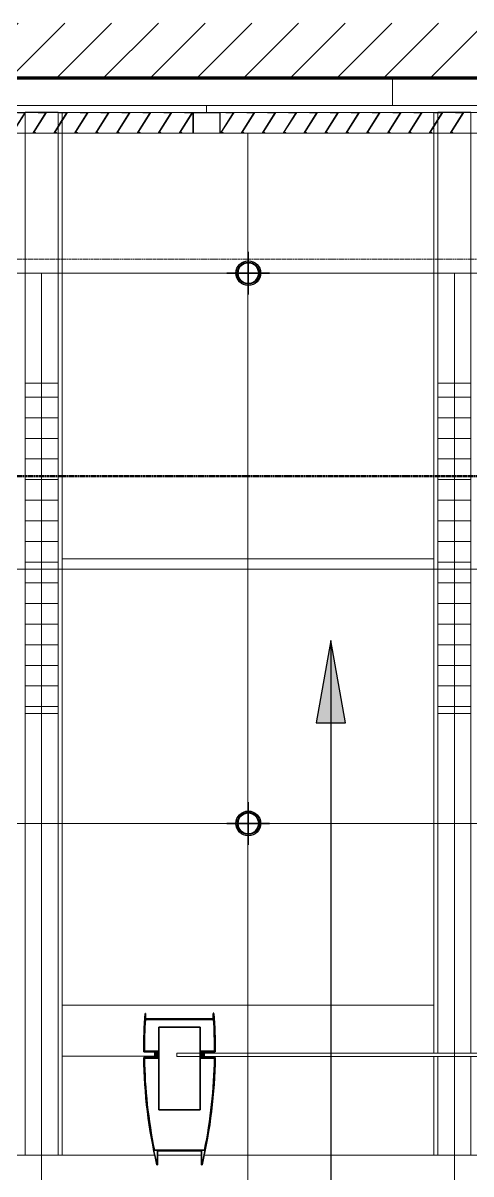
# Model space of a CAD drawing. Header units: millimetres. Extents: x -915437 to -840849, y -5243 to 29956.
# Drawn here: x -883825 to -882197, y 8869 to 13052 of the extents above; entities that cross this region are included whole.
import ezdxf

# ---------------------------------------------------------------- set-up
doc = ezdxf.new("R2010")
doc.units = ezdxf.units.MM
doc.linetypes.add('DPA_Grid _ Level 100', pattern=[10, 5.5, -1.6, 1.3, -1.6])
doc.linetypes.add('DPA_Hidden 50', pattern=[3, 2, -1])
for name, color, linetype, lineweight in [('A-ANNO-NOTE', 3, 'Continuous', 25), ('A-DETL', 1, 'Continuous', 70), ('A-DETL-GENF', 2, 'Continuous', 35), ('A-FLOR-E', 2, 'Continuous', 35), ('A-GENM', 1, 'Continuous', 9), ('A-GLAZ-CURT', 2, 'Continuous', 9), ('A-GLAZ-CWMG', 2, 'Continuous', 35), ('A-WALL', 5, 'Continuous', 35), ('A-WALL-PATT', 1, 'Continuous', 35), ('E-LITE-EQPM', 2, 'Continuous', 35), ('G-ANNO-SECL', 3, 'Continuous', 9), ('S-GRID', 251, 'Continuous', 9), ('WALL-E', 2, 'Continuous', 35)]:
    doc.layers.add(name, color=color, linetype=linetype, lineweight=lineweight)

# ---------------------------------------------------------------- blocks, each defined once
blk = doc.blocks.new('DPA_CP_Entrance Canopy Lower - Depth 4200-V1-4211-01 ENLARGED ENTRANCE 1 GROUND LEVEL - REFLECTED CEILING PLAN')
at = {"layer": 'A-GLAZ-CURT'}
for p, q in [((-884507.4, 12652), (-884507.4, 8937)), ((-883007.4, 12652), (-884507.4, 12652)), ((-883817.4, 12652), (-883832.4, 12652)), ((-883817.4, 12652), (-883832.4, 12652)), ((-883817.4, 12652), (-883832.4, 12652)), ((-883682.4, 12652), (-883697.4, 12652)), ((-883682.4, 12652), (-883697.4, 12652)), ((-883682.4, 12652), (-883697.4, 12652)), ((-883007.4, 9308), (-883007.4, 12652)), ((-883007.4, 8937), (-883007.4, 9296)), ((-884507.4, 8937), (-884507.4, 8737)), ((-884507.4, 8737), (-884507.4, 8937)), ((-883345.2, 8937), (-884507.4, 8937)), ((-883345.2, 8937), (-884507.4, 8937)), ((-883176.4, 8937), (-883336.4, 8937)), ((-883176.4, 8937), (-883336.4, 8937)), ((-883007.4, 8937), (-883167.6, 8937)), ((-883007.4, 8937), (-883167.6, 8937)), ((-883007.4, 8937), (-883007.4, 8737)), ((-883007.4, 8737), (-883007.4, 8937)), ((-883007.4, 8737), (-884507.4, 8737)), ((-883007.4, 8737), (-884507.4, 8737))]:
    blk.add_line(p, q, dxfattribs=at)
blk = doc.blocks.new('DPA_CP_Entrance Canopy Lower - Depth 4200-V2-4211-01 ENLARGED ENTRANCE 1 GROUND LEVEL - REFLECTED CEILING PLAN')
at = {"layer": 'A-GLAZ-CURT'}
for p, q in [((-883007.4, 12652), (-883007.4, 9308)), ((-881507.4, 12652), (-883007.4, 12652)), ((-882317.4, 12652), (-882332.4, 12652)), ((-882317.4, 12652), (-882332.4, 12652)), ((-882317.4, 12652), (-882332.4, 12652)), ((-882182.4, 12652), (-882197.4, 12652)), ((-882182.4, 12652), (-882197.4, 12652)), ((-882182.4, 12652), (-882197.4, 12652)), ((-881507.4, 9308), (-881507.4, 12652)), ((-883007.4, 9296), (-883007.4, 8937)), ((-881507.4, 8937), (-881507.4, 9296)), ((-883007.4, 8937), (-883007.4, 8737)), ((-883007.4, 8737), (-883007.4, 8937)), ((-881507.4, 8937), (-883007.4, 8937)), ((-881507.4, 8937), (-883007.4, 8937)), ((-881507.4, 8937), (-881507.4, 8737)), ((-881507.4, 8737), (-881507.4, 8937)), ((-881507.4, 8737), (-883007.4, 8737)), ((-881507.4, 8737), (-883007.4, 8737))]:
    blk.add_line(p, q, dxfattribs=at)
blk = doc.blocks.new('DPA_CP_Entrance Louver Grill Vertical Z - Louver Grill Vertical Z-18397728-4211-01 ENLARGED ENTRANCE 1 GROUND LEVEL - REFLECTED CEILING PLAN')
at = {"layer": 'A-GLAZ-CURT'}
for p, q in [((-672.3, 127), (-672.3, 200)), ((-672.3, 200), (-670.3, 200)), ((-670.3, 200), (-670.3, 125)), ((670.3, 125), (670.3, 200)), ((670.3, 200), (672.3, 200)), ((672.3, 200), (672.3, 127)), ((-720.3, 125), (-720.3, 127)), ((-720.3, 127), (-672.3, 127)), ((672.3, 127), (720.3, 127)), ((720.3, 127), (720.3, 125)), ((-720.3, 125), (-670.3, 125)), ((-670.3, 125), (-720.3, 125)), ((-720.3, 100), (-720.3, 125)), ((-720.3, 125), (-720.3, 100)), ((-240.3, 125), (-720.3, 125)), ((720.3, 125), (-720.3, 125)), ((-720.3, 100), (-720.3, 125)), ((-720.3, 125), (-720.3, 100)), ((-240.3, 125), (-720.3, 125)), ((-240.3, 125), (-720.3, 125)), ((720.3, 125), (-120.3, 125)), ((720.3, 125), (-120.3, 125)), ((720.3, 125), (-120.3, 125)), ((670.3, 125), (720.3, 125)), ((720.3, 125), (670.3, 125)), ((720.3, 100), (720.3, 125)), ((720.3, 125), (720.3, 100)), ((720.3, 100), (720.3, 125)), ((720.3, 125), (720.3, 100)), ((-720.3, 0), (-670.3, 0)), ((-670.3, 0), (-720.3, 0)), ((670.3, 0), (720.3, 0)), ((720.3, 0), (670.3, 0))]:
    blk.add_line(p, q, dxfattribs=at)
blk = doc.blocks.new('DPA_CP_Entrance Louver Grill Vertical Z - Louver Grill Vertical Z-V9-4211-01 ENLARGED ENTRANCE 1 GROUND LEVEL - REFLECTED CEILING PLAN')
at = {"layer": 'A-GLAZ-CURT'}
for p, q in [((-672.3, 127), (-672.3, 200)), ((-672.3, 200), (-670.3, 200)), ((-670.3, 200), (-670.3, 125)), ((670.3, 125), (670.3, 200)), ((670.3, 200), (672.3, 200)), ((672.3, 200), (672.3, 127)), ((-720.3, 125), (-720.3, 127)), ((-720.3, 127), (-672.3, 127)), ((672.3, 127), (720.3, 127)), ((720.3, 127), (720.3, 125)), ((-720.3, 125), (-670.3, 125)), ((-670.3, 125), (-720.3, 125)), ((-720.3, 100), (-720.3, 125)), ((-720.3, 125), (-720.3, 100)), ((-180.8, 125), (-720.3, 125)), ((720.3, 125), (-720.3, 125)), ((-720.3, 100), (-720.3, 125)), ((-720.3, 125), (-720.3, 100)), ((-180.8, 125), (-720.3, 125)), ((-180.8, 125), (-720.3, 125)), ((720.3, 125), (-60.8, 125)), ((720.3, 125), (-60.8, 125)), ((720.3, 125), (-60.8, 125)), ((670.3, 125), (720.3, 125)), ((720.3, 125), (670.3, 125)), ((720.3, 100), (720.3, 125)), ((720.3, 125), (720.3, 100)), ((720.3, 100), (720.3, 125)), ((720.3, 125), (720.3, 100)), ((-720.3, 0), (-670.3, 0)), ((-670.3, 0), (-720.3, 0)), ((670.3, 0), (720.3, 0)), ((720.3, 0), (670.3, 0))]:
    blk.add_line(p, q, dxfattribs=at)
blk = doc.blocks.new('System Panel - Entrance Glazed 12mm-14851401-4211-01 ENLARGED ENTRANCE 1 GROUND LEVEL - REFLECTED CEILING PLAN')
at = {"layer": 'A-GLAZ-CURT'}
for p, q in [((-750, -6), (-750, 6)), ((-750, 6), (750, 6)), ((750, 6), (750, -6)), ((750, -6), (-750, -6))]:
    blk.add_line(p, q, dxfattribs=at)
blk = doc.blocks.new('Rectangular Mullion - 250x550mm-5766523-4211-01 ENLARGED ENTRANCE 1 GROUND LEVEL - REFLECTED CEILING PLAN')
at = {"layer": 'A-DETL-GENF'}
for p, q in [((-125, 151), (-122.9, 151)), ((-125, 151), (-122.9, 151)), ((-125, 150.5), (-122.9, 150.5)), ((-124, 128), (124, 128)), ((-122.9, 150.5), (-122.9, 130.5)), ((-122.9, 130.5), (122.9, 130.5)), ((125, 150.5), (122.9, 150.5)), ((122.9, 150.5), (122.9, 130.5)), ((-75, -199.5), (-75, 100.5)), ((-75, 100.5), (75, 100.5)), ((75, -199.5), (75, 100.5)), ((-130, 10.5), (-77.5, 10.5)), ((-127.5, 13), (-75, 13)), ((-90, -9.5), (-90, 10.5)), ((-90, 10.5), (-80, -9.5)), ((-90, -9.5), (-80, 10.5)), ((-90, -9.5), (-90, 10.5)), ((-80, -9.5), (-80, 10.5)), ((-77.5, -12), (-77.5, 10.5)), ((127.5, 13), (75, 13)), ((77.5, -12), (77.5, 10.5)), ((130, 10.5), (77.5, 10.5)), ((80, -9.5), (80, 10.5)), ((90, 10.5), (80, -9.5)), ((90, -9.5), (80, 10.5)), ((90, -9.5), (90, 10.5)), ((90, -9.5), (90, 10.5)), ((-80, -9.5), (-129.8, -9.5)), ((-77.5, -12), (-127.3, -12)), ((-77.5, -12), (-75, -12)), ((77.5, -12), (75, -12)), ((77.5, -12), (127.3, -12)), ((80, -9.5), (129.8, -9.5)), ((-75, -199.5), (75, -199.5)), ((-90.9, -347), (90.9, -347)), ((-80, -399.5), (-80, -349.5)), ((-80, -349.5), (80, -349.5)), ((80, -399.5), (80, -349.5)), ((-80, -399.5), (-82, -399.5)), ((80, -399.5), (82, -399.5))]:
    blk.add_line(p, q, dxfattribs=at)
for centre, radius, start, end in [((1689.6, 15.7), 1819.6, 175.7511, 180.1633), ((1689.6, 15.7), 1817.1, 176.4564, 180.0847), ((-1689.6, 15.7), 1817.1, 359.9153, 3.5436), ((-1689.6, 15.7), 1819.6, 359.8367, 4.2489), ((1689.6, 15.7), 1819.6, 180.7931, 193.1897), ((1689.6, 15.7), 1817.1, 180.8731, 191.5134), ((-1689.6, 15.7), 1819.6, 346.8103, 359.2069), ((-1689.6, 15.7), 1817.1, 348.4866, 359.1269)]:
    blk.add_arc(centre, radius, start, end, dxfattribs=at)
blk = doc.blocks.new('Rectangular Mullion - Mullion_Entrance Column Glass-14851405-4211-01 ENLARGED ENTRANCE 1 GROUND LEVEL - REFLECTED CEILING PLAN')
at = {"layer": 'A-GLAZ-CWMG', "lineweight": 9}
for p, q in [((-252.9, 150.5), (-255, 150.5)), ((-252.9, 130.5), (-252.9, 150.5)), ((-7.1, 130.5), (-252.9, 130.5)), ((-5, 150.5), (-7.1, 150.5)), ((-7.1, 150.5), (-7.1, 130.5)), ((-260, 10.5), (-220, 10.5)), ((-220, 10.5), (-220, -9.5)), ((-40, -9.5), (-40, 10.5)), ((-40, 10.5), (0, 10.5)), ((-220, -9.5), (-259.8, -9.5)), ((-0.2, -9.5), (-40, -9.5)), ((-210, -399.5), (-210, -349.5)), ((-210, -349.5), (-50, -349.5)), ((-50, -349.5), (-50, -399.5)), ((-212, -399.5), (-210, -399.5)), ((-50, -399.5), (-48, -399.5))]:
    blk.add_line(p, q, dxfattribs=at)
for centre, start, end in [((1559.6, 15.7), 175.7511, 180.1633), ((-1819.6, 15.7), 359.8367, 4.2489), ((1559.6, 15.7), 180.7931, 193.1897), ((-1819.6, 15.7), 346.8103, 359.2069)]:
    blk.add_arc(centre, 1819.6, start, end, dxfattribs=at)
blk = doc.blocks.new('GM_Louver Grill Vertical Z - Z Profile-18364008-4211-01 ENLARGED ENTRANCE 1 GROUND LEVEL - REFLECTED CEILING PLAN')
at = {"layer": 'A-GENM'}
for p, q in [((0.1, 0), (46.4, 73)), ((50, 75), (3.7, 2)), ((40, 73), (40, 75)), ((40, 75), (50, 75)), ((46.4, 73), (40, 73)), ((0.1, 0), (30, 0)), ((30, 0), (0.1, 0)), ((3.7, 2), (30, 2)), ((30, 2), (30, 0))]:
    blk.add_line(p, q, dxfattribs=at)
blk = doc.blocks.new('GM_Louver Grill Vertical Z - Z Profile-V13-4211-01 ENLARGED ENTRANCE 1 GROUND LEVEL - REFLECTED CEILING PLAN')
at = {"layer": 'A-GENM'}
for p, q in [((0.1, 0), (46.4, 73)), ((50, 75), (3.7, 2)), ((33.6, 52.8), (18.6, 29.2)), ((18.6, 25.4), (33.6, 49.1)), ((40, 73), (40, 75)), ((40, 75), (50, 75)), ((46.4, 73), (40, 73)), ((30, 0), (0.1, 0)), ((3.7, 2), (30, 2)), ((30, 2), (18.6, 2)), ((18.6, 0), (30, 0)), ((30, 0), (30, 2)), ((30, 2), (30, 0))]:
    blk.add_line(p, q, dxfattribs=at)
blk = doc.blocks.new('GM_Louver Grill Vertical Z - Z Profile-V14-4211-01 ENLARGED ENTRANCE 1 GROUND LEVEL - REFLECTED CEILING PLAN')
at = {"layer": 'A-GENM'}
for p, q in [((0.1, 0), (46.4, 73)), ((50, 75), (3.7, 2)), ((40, 73), (40, 75)), ((40, 75), (50, 75)), ((46.4, 73), (40, 73)), ((30, 0), (0.1, 0)), ((3.7, 2), (30, 2)), ((30, 2), (30, 0))]:
    blk.add_line(p, q, dxfattribs=at)
blk = doc.blocks.new('GM_Louver Grill Vertical Z - Z Profile-V22-4211-01 ENLARGED ENTRANCE 1 GROUND LEVEL - REFLECTED CEILING PLAN')
at = {"layer": 'A-GENM'}
for p, q in [((0.1, 0), (46.4, 73)), ((50, 75), (3.7, 2)), ((40, 73), (40, 75)), ((40, 75), (50, 75)), ((46.4, 73), (40, 73)), ((30, 0), (0.1, 0)), ((17.1, 26.9), (2.1, 3.2)), ((2.1, 0), (30, 0)), ((3.7, 2), (17.1, 23.1)), ((17.1, 2), (3.7, 2)), ((3.7, 2), (30, 2)), ((30, 2), (30, 0))]:
    blk.add_line(p, q, dxfattribs=at)
blk = doc.blocks.new('GM_Louver Grill Vertical Z - Z Profile-V23-4211-01 ENLARGED ENTRANCE 1 GROUND LEVEL - REFLECTED CEILING PLAN')
at = {"layer": 'A-GENM'}
for p, q in [((0.1, 0), (46.4, 73)), ((50, 75), (3.7, 2)), ((34, 53.4), (19, 29.7)), ((19, 26), (34, 49.7)), ((40, 73), (40, 75)), ((40, 75), (50, 75)), ((46.4, 73), (40, 73)), ((30, 0), (0.1, 0)), ((0.8, 0), (30, 0)), ((3.7, 2), (30, 2)), ((30, 2), (19, 2)), ((30, 0), (30, 2)), ((30, 2), (30, 0))]:
    blk.add_line(p, q, dxfattribs=at)
blk = doc.blocks.new('D1 - D1-12676964-4211-01 ENLARGED ENTRANCE 1 GROUND LEVEL - REFLECTED CEILING PLAN')
at = {"layer": 'A-DETL-GENF', "lineweight": 25}
for radius in [45, 40]:
    blk.add_circle((0, 0), radius, dxfattribs=at)
at = {"layer": 'E-LITE-EQPM'}
for p, q in [((0, 77.5), (0, -77.5)), ((-77.5, 0), (77.5, 0))]:
    blk.add_line(p, q, dxfattribs=at)
blk.add_circle((0, 0), 38, dxfattribs=at)
blk = doc.blocks.new('DPA_CP_Metal Ceiling Luminaire - Linear Luminaire Entrance-12679429-4211-01 ENLARGED ENTRANCE 1 GROUND LEVEL - REFLECTED CEILING PLAN')
at = {"layer": 'A-GLAZ-CURT'}
h = blk.add_hatch(dxfattribs=at)
h.set_pattern_fill('FP_11', color=256, style=0, pattern_type=2)
h.set_pattern_definition([(0, (-868791.046, 10942.52), (0, -75), [])])
h.paths.add_polyline_path([(-870317.4, 10542.5), (-870197.4, 10542.5), (-870197.4, 11742.5), (-870317.4, 11742.5), (-870317.4, 10630)])
for p, q in [((-870317.4, 11742.5), (-870197.4, 11742.5)), ((-870317.4, 10542.5), (-870317.4, 11742.5)), ((-870197.4, 11742.5), (-870197.4, 10542.5)), ((-870197.4, 10542.5), (-870317.4, 10542.5))]:
    blk.add_line(p, q, dxfattribs=at)
blk = doc.blocks.new('DPA_CP_Metal Ceiling Panel - Vertical Panel Entrance-16093323-4211-01 ENLARGED ENTRANCE 1 GROUND LEVEL - REFLECTED CEILING PLAN')
at = {"layer": 'A-GLAZ-CURT'}
for p, q in [((-882317.4, 10542.5), (-882197.4, 10542.5)), ((-882317.4, 10542.5), (-882317.4, 9308)), ((-882317.4, 10542.5), (-882197.4, 10542.5)), ((-882317.4, 9308), (-882317.4, 10542.5)), ((-882197.4, 10542.5), (-882197.4, 9308)), ((-882197.4, 10542.5), (-882197.4, 9308)), ((-882317.4, 9296), (-882317.4, 8937)), ((-882317.4, 8937), (-882317.4, 9296)), ((-882197.4, 9296), (-882197.4, 8937)), ((-882197.4, 9296), (-882197.4, 8937)), ((-882317.4, 8937), (-882197.4, 8937)), ((-882317.4, 8937), (-882197.4, 8937)), ((-882197.4, 8937), (-882317.4, 8937))]:
    blk.add_line(p, q, dxfattribs=at)
blk = doc.blocks.new('DPA_CP_Metal Ceiling Panel - Vertical Panel Entrance-V51-4211-01 ENLARGED ENTRANCE 1 GROUND LEVEL - REFLECTED CEILING PLAN')
at = {"layer": 'A-GLAZ-CURT'}
for p, q in [((-882317.4, 12727.5), (-882197.4, 12727.5)), ((-882317.4, 12727.5), (-882317.4, 11742.5)), ((-882317.4, 12727.5), (-882197.4, 12727.5)), ((-882317.4, 11742.5), (-882317.4, 12727.5)), ((-882317.4, 12725), (-882317.4, 12701.6)), ((-882197.4, 12727.5), (-882197.4, 11742.5)), ((-882197.4, 12727.5), (-882197.4, 11742.5)), ((-882197.4, 12652), (-882197.4, 12727)), ((-882317.4, 12697.8), (-882317.4, 12652)), ((-882317.4, 11742.5), (-882197.4, 11742.5)), ((-882197.4, 11742.5), (-882317.4, 11742.5))]:
    blk.add_line(p, q, dxfattribs=at)
blk = doc.blocks.new('DPA_CP_Metal Ceiling Panel - Vertical Panel Entrance-V53-4211-01 ENLARGED ENTRANCE 1 GROUND LEVEL - REFLECTED CEILING PLAN')
at = {"layer": 'A-GLAZ-CURT'}
for p, q in [((-883817.4, 10542.5), (-883697.4, 10542.5)), ((-883817.4, 10542.5), (-883817.4, 8937)), ((-883817.4, 10542.5), (-883697.4, 10542.5)), ((-883817.4, 8937), (-883817.4, 10542.5)), ((-883697.4, 10542.5), (-883697.4, 8937)), ((-883697.4, 10542.5), (-883697.4, 8937)), ((-883817.4, 8937), (-883697.4, 8937)), ((-883817.4, 8937), (-883697.4, 8937)), ((-883697.4, 8937), (-883817.4, 8937))]:
    blk.add_line(p, q, dxfattribs=at)
blk = doc.blocks.new('DPA_CP_Metal Ceiling Panel - Vertical Panel Entrance-V54-4211-01 ENLARGED ENTRANCE 1 GROUND LEVEL - REFLECTED CEILING PLAN')
at = {"layer": 'A-GLAZ-CURT'}
for p, q in [((-883817.4, 12727.5), (-883697.4, 12727.5)), ((-883817.4, 12727.5), (-883817.4, 11742.5)), ((-883817.4, 12727.5), (-883697.4, 12727.5)), ((-883817.4, 11742.5), (-883817.4, 12727.5)), ((-883817.4, 12723.8), (-883817.4, 12652)), ((-883697.4, 12727.5), (-883697.4, 11742.5)), ((-883697.4, 12727.5), (-883697.4, 11742.5)), ((-883697.4, 12677.3), (-883697.4, 12727)), ((-883697.4, 12652), (-883697.4, 12673.6)), ((-883817.4, 11742.5), (-883697.4, 11742.5)), ((-883697.4, 11742.5), (-883817.4, 11742.5))]:
    blk.add_line(p, q, dxfattribs=at)
blk = doc.blocks.new('System Panel - DPA-AR_Metal Ceiling Rectangular Panel-16094147-4211-01 ENLARGED ENTRANCE 1 GROUND LEVEL - REFLECTED CEILING PLAN')
at = {"layer": 'A-GLAZ-CURT'}
for p, q in [((-883682.4, 8937), (-883682.4, 9297)), ((-883682.4, 9297), (-883346.4, 9297)), ((-882332.4, 9296), (-882332.4, 8937)), ((-883682.4, 8937), (-883345.2, 8937)), ((-883345.2, 8937), (-883682.4, 8937)), ((-883336.4, 8937), (-883176.4, 8937)), ((-883176.4, 8937), (-883336.4, 8937)), ((-883167.6, 8937), (-882332.4, 8937)), ((-882332.4, 8937), (-883167.6, 8937))]:
    blk.add_line(p, q, dxfattribs=at)
blk = doc.blocks.new('System Panel - DPA-AR_Metal Ceiling Rectangular Panel-16094148-4211-01 ENLARGED ENTRANCE 1 GROUND LEVEL - REFLECTED CEILING PLAN')
at = {"layer": 'A-GLAZ-CURT'}
for p, q in [((-883682.4, 9297), (-883682.4, 9482.5)), ((-883682.4, 9482.5), (-882332.4, 9482.5)), ((-882332.4, 9482.5), (-882332.4, 9308)), ((-883346.4, 9297), (-883682.4, 9297))]:
    blk.add_line(p, q, dxfattribs=at)
blk = doc.blocks.new('System Panel - DPA-AR_Metal Ceiling Rectangular Panel-16091489-4211-01 ENLARGED ENTRANCE 1 GROUND LEVEL - REFLECTED CEILING PLAN')
at = {"layer": 'A-GLAZ-CURT'}
for p, q in [((-882332.4, 12727), (-883682.4, 12727)), ((-883682.4, 11104.8), (-883682.4, 12727)), ((-883682.4, 12727), (-882332.4, 12727)), ((-883682.4, 12725), (-883682.4, 12701)), ((-882332.4, 12677.9), (-882332.4, 12727)), ((-882332.4, 12727), (-882332.4, 11104.8)), ((-883682.4, 12697.3), (-883682.4, 12652)), ((-882332.4, 12652), (-882332.4, 12674.2)), ((-882332.4, 11104.8), (-883682.4, 11104.8))]:
    blk.add_line(p, q, dxfattribs=at)
blk = doc.blocks.new('System Panel - DPA-AR_Metal Ceiling Rectangular Panel-V55-4211-01 ENLARGED ENTRANCE 1 GROUND LEVEL - REFLECTED CEILING PLAN')
at = {"layer": 'A-GLAZ-CURT'}
for p, q in [((-883682.4, 9482.5), (-883682.4, 11104.8)), ((-883682.4, 11104.8), (-882332.4, 11104.8)), ((-882332.4, 11104.8), (-882332.4, 9482.5)), ((-882332.4, 9482.5), (-883682.4, 9482.5))]:
    blk.add_line(p, q, dxfattribs=at)
blk = doc.blocks.new('System Panel - Facade_Solid Panel 100mm-18344665-4211-01 ENLARGED ENTRANCE 1 GROUND LEVEL - REFLECTED CEILING PLAN')
at = {"layer": 'A-GLAZ-CURT'}
for p, q in [((-750, -150), (-750, -50)), ((-750, -50), (750, -50)), ((750, -50), (750, -150)), ((750, -150), (-750, -150))]:
    blk.add_line(p, q, dxfattribs=at)
blk = doc.blocks.new('System Panel - Facade_Solid Panel 100mm-18344666-4211-01 ENLARGED ENTRANCE 1 GROUND LEVEL - REFLECTED CEILING PLAN')
at = {"layer": 'A-GLAZ-CURT'}
for p, q in [((-750, -150), (-750, -50)), ((-750, -50), (750, -50)), ((750, -50), (750, -150)), ((750, -150), (-750, -150))]:
    blk.add_line(p, q, dxfattribs=at)
blk = doc.blocks.new('DPA_AN_Section Line - UP-Left-17464295-4211-01 ENLARGED ENTRANCE 1 GROUND LEVEL - REFLECTED CEILING PLAN')
at = {"layer": 'A-ANNO-NOTE', "lineweight": 9}
blk.add_line((7.5, 0), (50, 0), dxfattribs=at)

msp = doc.modelspace()

# ---------------------------------------------------------------- hatches: boundary and pattern name
at = {"layer": 'A-ANNO-NOTE'}
msp.add_hatch(color=256, dxfattribs=at).paths.add_polyline_path([(-882706.2, 10808), (-882759.1, 10508), (-882653.3, 10508)])
at = {"layer": 'A-WALL-PATT', "lineweight": 9}
h = msp.add_hatch(dxfattribs=at)
h.set_pattern_fill('FP_1', color=256, style=0, pattern_type=2)
h.set_pattern_definition([(45, (0, 0), (-84.852814, 84.852814), [])])
h.paths.add_polyline_path([(-866632.4, 12852), (-866632.4, 13052), (-885282.4, 13052), (-885282.4, 12852), (-866760, 12852)])

# ---------------------------------------------------------------- linework, layer by layer
at = {"layer": 'A-ANNO-NOTE'}
for p, q in [((-882706.2, 10808), (-882759.1, 10508)), ((-882653.3, 10508), (-882706.2, 10808)), ((-882706.2, 10808), (-882706.2, 4639.4)), ((-882759.1, 10508), (-882653.3, 10508))]:
    msp.add_line(p, q, dxfattribs=at)
at = {"layer": 'A-DETL', "color": 8, "linetype": 'DPA_Hidden 50', "lineweight": 9}
for p, q in [((-885020.8, 12142.5), (-865620.8, 12142.5)), ((-883757.4, 12142.5), (-883757.4, 7168)), ((-882257.4, 12142.5), (-882257.4, 7168)), ((-884647.4, 11067.5), (-865847.4, 11067.5)), ((-883007.4, 10467.5), (-883007.4, 7068)), ((-885580.8, 10143), (-865580.8, 10143))]:
    msp.add_line(p, q, dxfattribs=at)
at = {"layer": 'A-FLOR-E'}
msp.add_line((-866632.4, 12852), (-885282.4, 12852), dxfattribs=at)
at = {"layer": 'A-WALL', "color": 7, "lineweight": 70}
msp.add_line((-866632.4, 12852), (-885282.4, 12852), dxfattribs=at)
at = {"layer": 'G-ANNO-SECL', "linetype": 'DPA_Grid _ Level 100', "lineweight": 50}
msp.add_line((-913626, 11405), (-853491.8, 11405), dxfattribs=at)
at = {"layer": 'S-GRID', "linetype": 'DPA_Grid _ Level 100'}
msp.add_line((-841739.4, 12194), (-911783.9, 12194), dxfattribs=at)
at = {"layer": 'WALL-E'}
msp.add_line((-866632.4, 12852), (-885282.4, 12852), dxfattribs=at)

# ---------------------------------------------------------------- block references
at = {"layer": 'A-ANNO-NOTE', "xscale": 100, "yscale": 100, "zscale": 100}
msp.add_blockref('DPA_AN_Section Line - UP-Left-17464295-4211-01 ENLARGED ENTRANCE 1 GROUND LEVEL - REFLECTED CEILING PLAN', (-885282.4, 10143), dxfattribs=at)
at = {"layer": 'A-DETL-GENF', "lineweight": 9, "extrusion": (0, 0, -1)}
msp.add_blockref('Rectangular Mullion - 250x550mm-5766523-4211-01 ENLARGED ENTRANCE 1 GROUND LEVEL - REFLECTED CEILING PLAN', (883256.4, 9302), dxfattribs=at)
at = {"layer": 'A-GENM', "rotation": 180}
for name, p in [('GM_Louver Grill Vertical Z - Z Profile-V22-4211-01 ENLARGED ENTRANCE 1 GROUND LEVEL - REFLECTED CEILING PLAN', (-883815.2, 12727)), ('GM_Louver Grill Vertical Z - Z Profile-V14-4211-01 ENLARGED ENTRANCE 1 GROUND LEVEL - REFLECTED CEILING PLAN', (-883739.3, 12727)), ('GM_Louver Grill Vertical Z - Z Profile-V23-4211-01 ENLARGED ENTRANCE 1 GROUND LEVEL - REFLECTED CEILING PLAN', (-883663.4, 12727)), ('GM_Louver Grill Vertical Z - Z Profile-18364008-4211-01 ENLARGED ENTRANCE 1 GROUND LEVEL - REFLECTED CEILING PLAN', (-883587.5, 12727)), ('GM_Louver Grill Vertical Z - Z Profile-18364008-4211-01 ENLARGED ENTRANCE 1 GROUND LEVEL - REFLECTED CEILING PLAN', (-883511.6, 12727)), ('GM_Louver Grill Vertical Z - Z Profile-18364008-4211-01 ENLARGED ENTRANCE 1 GROUND LEVEL - REFLECTED CEILING PLAN', (-883435.7, 12727)), ('GM_Louver Grill Vertical Z - Z Profile-18364008-4211-01 ENLARGED ENTRANCE 1 GROUND LEVEL - REFLECTED CEILING PLAN', (-883359.8, 12727)), ('GM_Louver Grill Vertical Z - Z Profile-18364008-4211-01 ENLARGED ENTRANCE 1 GROUND LEVEL - REFLECTED CEILING PLAN', (-883283.8, 12727)), ('GM_Louver Grill Vertical Z - Z Profile-18364008-4211-01 ENLARGED ENTRANCE 1 GROUND LEVEL - REFLECTED CEILING PLAN', (-883207.9, 12727)), ('GM_Louver Grill Vertical Z - Z Profile-18364008-4211-01 ENLARGED ENTRANCE 1 GROUND LEVEL - REFLECTED CEILING PLAN', (-883057.9, 12727)), ('GM_Louver Grill Vertical Z - Z Profile-18364008-4211-01 ENLARGED ENTRANCE 1 GROUND LEVEL - REFLECTED CEILING PLAN', (-882982, 12727)), ('GM_Louver Grill Vertical Z - Z Profile-18364008-4211-01 ENLARGED ENTRANCE 1 GROUND LEVEL - REFLECTED CEILING PLAN', (-882906.1, 12727)), ('GM_Louver Grill Vertical Z - Z Profile-18364008-4211-01 ENLARGED ENTRANCE 1 GROUND LEVEL - REFLECTED CEILING PLAN', (-882830.2, 12727)), ('GM_Louver Grill Vertical Z - Z Profile-18364008-4211-01 ENLARGED ENTRANCE 1 GROUND LEVEL - REFLECTED CEILING PLAN', (-882754.3, 12727)), ('GM_Louver Grill Vertical Z - Z Profile-18364008-4211-01 ENLARGED ENTRANCE 1 GROUND LEVEL - REFLECTED CEILING PLAN', (-882678.4, 12727)), ('GM_Louver Grill Vertical Z - Z Profile-18364008-4211-01 ENLARGED ENTRANCE 1 GROUND LEVEL - REFLECTED CEILING PLAN', (-882602.4, 12727)), ('GM_Louver Grill Vertical Z - Z Profile-18364008-4211-01 ENLARGED ENTRANCE 1 GROUND LEVEL - REFLECTED CEILING PLAN', (-882526.5, 12727)), ('GM_Louver Grill Vertical Z - Z Profile-18364008-4211-01 ENLARGED ENTRANCE 1 GROUND LEVEL - REFLECTED CEILING PLAN', (-882450.6, 12727)), ('GM_Louver Grill Vertical Z - Z Profile-18364008-4211-01 ENLARGED ENTRANCE 1 GROUND LEVEL - REFLECTED CEILING PLAN', (-882374.7, 12727)), ('GM_Louver Grill Vertical Z - Z Profile-V13-4211-01 ENLARGED ENTRANCE 1 GROUND LEVEL - REFLECTED CEILING PLAN', (-882298.8, 12727)), ('GM_Louver Grill Vertical Z - Z Profile-V14-4211-01 ENLARGED ENTRANCE 1 GROUND LEVEL - REFLECTED CEILING PLAN', (-882222.9, 12727))]:
    msp.add_blockref(name, p, dxfattribs=at)
at = {"layer": 'A-GLAZ-CURT', "rotation": 180}
for name, p in [('DPA_CP_Entrance Louver Grill Vertical Z - Louver Grill Vertical Z-V9-4211-01 ENLARGED ENTRANCE 1 GROUND LEVEL - REFLECTED CEILING PLAN', (-883878.2, 12852)), ('DPA_CP_Entrance Louver Grill Vertical Z - Louver Grill Vertical Z-18397728-4211-01 ENLARGED ENTRANCE 1 GROUND LEVEL - REFLECTED CEILING PLAN', (-882437.7, 12852)), ('System Panel - Entrance Glazed 12mm-14851401-4211-01 ENLARGED ENTRANCE 1 GROUND LEVEL - REFLECTED CEILING PLAN', (-882516.4, 9302))]:
    msp.add_blockref(name, p, dxfattribs=at)
at = {"layer": 'A-GLAZ-CURT'}
for name, p in [('System Panel - Facade_Solid Panel 100mm-18344665-4211-01 ENLARGED ENTRANCE 1 GROUND LEVEL - REFLECTED CEILING PLAN', (-883232.4, 12902)), ('System Panel - Facade_Solid Panel 100mm-18344666-4211-01 ENLARGED ENTRANCE 1 GROUND LEVEL - REFLECTED CEILING PLAN', (-881732.4, 12902)), ('DPA_CP_Metal Ceiling Panel - Vertical Panel Entrance-V54-4211-01 ENLARGED ENTRANCE 1 GROUND LEVEL - REFLECTED CEILING PLAN', (0, 0)), ('System Panel - DPA-AR_Metal Ceiling Rectangular Panel-16091489-4211-01 ENLARGED ENTRANCE 1 GROUND LEVEL - REFLECTED CEILING PLAN', (0, 0)), ('DPA_CP_Metal Ceiling Panel - Vertical Panel Entrance-V51-4211-01 ENLARGED ENTRANCE 1 GROUND LEVEL - REFLECTED CEILING PLAN', (0, 0)), ('DPA_CP_Entrance Canopy Lower - Depth 4200-V1-4211-01 ENLARGED ENTRANCE 1 GROUND LEVEL - REFLECTED CEILING PLAN', (0, 0)), ('DPA_CP_Entrance Canopy Lower - Depth 4200-V2-4211-01 ENLARGED ENTRANCE 1 GROUND LEVEL - REFLECTED CEILING PLAN', (0, 0)), ('DPA_CP_Metal Ceiling Luminaire - Linear Luminaire Entrance-12679429-4211-01 ENLARGED ENTRANCE 1 GROUND LEVEL - REFLECTED CEILING PLAN', (-13500, 0)), ('DPA_CP_Metal Ceiling Luminaire - Linear Luminaire Entrance-12679429-4211-01 ENLARGED ENTRANCE 1 GROUND LEVEL - REFLECTED CEILING PLAN', (-12000, 0)), ('System Panel - DPA-AR_Metal Ceiling Rectangular Panel-V55-4211-01 ENLARGED ENTRANCE 1 GROUND LEVEL - REFLECTED CEILING PLAN', (0, 0)), ('DPA_CP_Metal Ceiling Panel - Vertical Panel Entrance-V53-4211-01 ENLARGED ENTRANCE 1 GROUND LEVEL - REFLECTED CEILING PLAN', (0, 0)), ('DPA_CP_Metal Ceiling Panel - Vertical Panel Entrance-16093323-4211-01 ENLARGED ENTRANCE 1 GROUND LEVEL - REFLECTED CEILING PLAN', (0, 0)), ('System Panel - DPA-AR_Metal Ceiling Rectangular Panel-16094148-4211-01 ENLARGED ENTRANCE 1 GROUND LEVEL - REFLECTED CEILING PLAN', (0, 0)), ('System Panel - DPA-AR_Metal Ceiling Rectangular Panel-16094147-4211-01 ENLARGED ENTRANCE 1 GROUND LEVEL - REFLECTED CEILING PLAN', (0, 0))]:
    msp.add_blockref(name, p, dxfattribs=at)
at = {"layer": 'A-GLAZ-CWMG', "extrusion": (0, 0, -1)}
msp.add_blockref('Rectangular Mullion - Mullion_Entrance Column Glass-14851405-4211-01 ENLARGED ENTRANCE 1 GROUND LEVEL - REFLECTED CEILING PLAN', (883386.4, 9302), dxfattribs=at)
at = {"layer": 'E-LITE-EQPM'}
for p in [(-883006.4, 12143), (-883006.4, 10143)]:
    msp.add_blockref('D1 - D1-12676964-4211-01 ENLARGED ENTRANCE 1 GROUND LEVEL - REFLECTED CEILING PLAN', p, dxfattribs=at)

doc.saveas('drawing.dxf')
